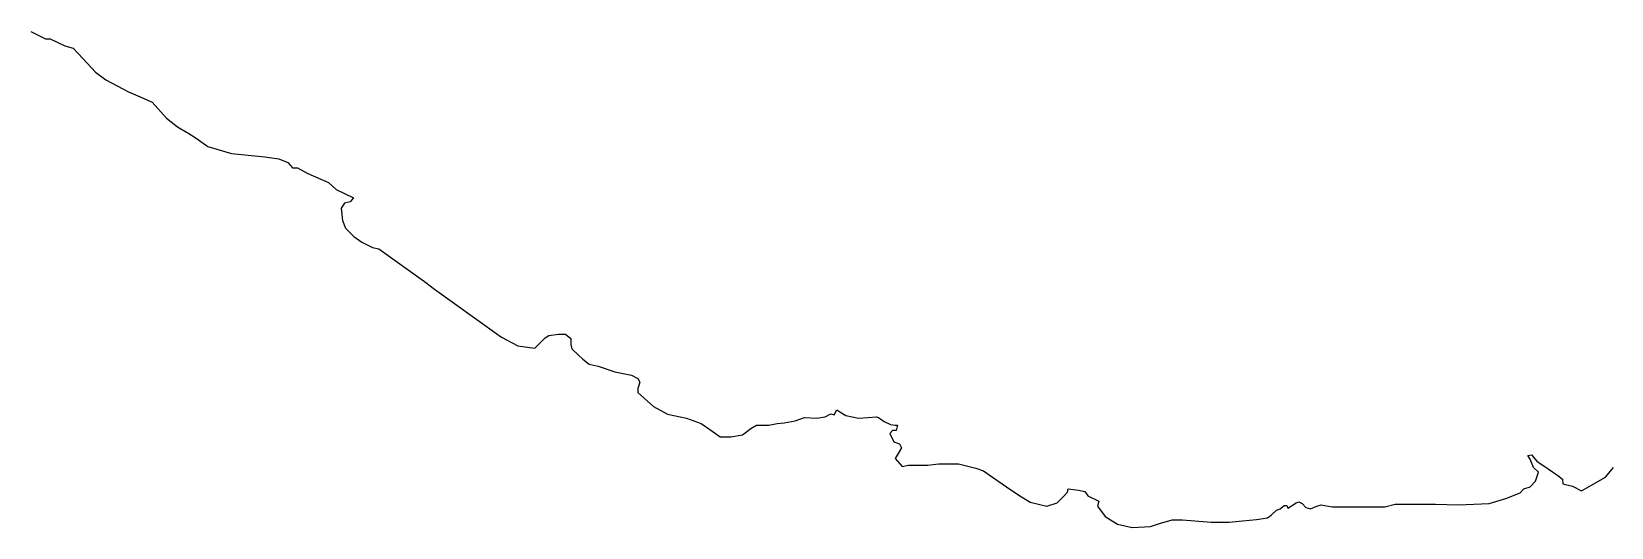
# Model space of a CAD drawing. Header units: inches. Extents: x 2525027 to 2750615, y 3895362 to 4165391.
# Drawn here: x 2694218 to 2722416, y 3937070 to 3945907 of the extents above; entities that cross this region are included whole.
import ezdxf

# ---------------------------------------------------------------- set-up
doc = ezdxf.new("R2010")
doc.units = ezdxf.units.IN
doc.header["$MEASUREMENT"] = 0
doc.layers.add('TDF.DBO', color=7, linetype='Continuous')

msp = doc.modelspace()

# ---------------------------------------------------------------- linework, layer by layer
at = {"layer": 'TDF.DBO'}
msp.add_lwpolyline([(2694205.592, 3945907.006), (2694468.761, 3945781.089), (2694548.855, 3945781.089), (2694812.024, 3945655.173), (2694960.771, 3945609.385), (2695132.403, 3945426.234), (2695361.245, 3945185.848), (2695544.319, 3945048.484), (2695944.792, 3944830.992), (2696116.424, 3944762.31), (2696368.15, 3944647.841), (2696623.152, 3944362.343), (2696819.351, 3944212.018), (2696980.204, 3944114.544), (2697008.43, 3944102.508), (2697157.655, 3944006.812), (2697363.613, 3943858.001), (2697786.971, 3943732.085), (2698381.96, 3943674.85), (2698633.687, 3943640.509), (2698793.876, 3943571.827), (2698873.971, 3943480.252), (2698965.508, 3943480.252), (2699148.581, 3943377.229), (2699514.729, 3943216.972), (2699652.034, 3943091.055), (2699960.971, 3942942.245), (2699903.76, 3942873.563), (2699800.781, 3942850.669), (2699743.571, 3942759.094), (2699766.455, 3942541.601), (2699823.665, 3942404.238), (2699972.413, 3942255.428), (2700109.718, 3942152.405), (2700304.234, 3942060.829), (2700416.908, 3942033.925), (2701227.94, 3941452.553), (2701410.193, 3941314.395), (2702122.08, 3940807.297), (2702606.556, 3940457.61), (2702899.232, 3940305.265), (2703199.086, 3940263.658), (2703290.623, 3940355.233), (2703382.16, 3940446.809), (2703450.812, 3940492.597), (2703622.444, 3940515.491), (2703748.307, 3940515.491), (2703839.844, 3940435.362), (2703839.844, 3940332.339), (2703862.728, 3940252.211), (2703977.149, 3940137.741), (2704057.244, 3940069.059), (2704171.665, 3939977.484), (2704331.854, 3939943.143), (2704629.349, 3939840.12), (2704926.844, 3939782.885), (2705041.265, 3939725.651), (2705075.591, 3939656.969), (2705041.265, 3939542.499), (2705041.265, 3939473.818), (2705319.303, 3939226.749), (2705568.986, 3939088.291), (2705908.409, 3939017.799), (2706167.236, 3938920.778), (2706340.13, 3938803.501), (2706505.855, 3938683.979), (2706700.37, 3938683.979), (2706906.328, 3938718.32), (2707055.076, 3938832.789), (2707158.054, 3938890.024), (2707375.454, 3938890.024), (2707524.202, 3938924.365), (2707650.065, 3938935.812), (2707844.581, 3938970.153), (2708016.212, 3939027.388), (2708233.612, 3939015.941), (2708382.36, 3939038.834), (2708485.338, 3939096.069), (2708542.549, 3939073.175), (2708588.317, 3939164.751), (2708645.528, 3939130.41), (2708748.507, 3939061.728), (2708977.349, 3939015.941), (2709148.981, 3939027.388), (2709297.728, 3939038.834), (2709332.054, 3939027.388), (2709435.033, 3938958.706), (2709549.454, 3938901.471), (2709629.549, 3938890.024), (2709675.317, 3938890.024), (2709652.433, 3938798.448), (2709583.78, 3938798.448), (2709538.012, 3938741.214), (2709606.665, 3938592.403), (2709709.644, 3938558.062), (2709743.97, 3938489.381), (2709686.759, 3938386.358), (2709629.549, 3938294.782), (2709755.412, 3938157.419), (2709869.833, 3938180.313), (2709961.37, 3938180.313), (2710087.233, 3938180.313), (2710213.096, 3938180.313), (2710407.612, 3938203.207), (2710590.686, 3938203.207), (2710762.317, 3938203.207), (2711071.254, 3938123.078), (2711208.559, 3938077.29), (2711368.749, 3937962.821), (2711620.475, 3937791.117), (2711837.875, 3937642.306), (2712043.833, 3937516.39), (2712341.327, 3937447.708), (2712524.401, 3937504.943), (2712627.38, 3937607.965), (2712707.475, 3937699.541), (2712718.917, 3937756.776), (2712901.991, 3937733.882), (2713016.412, 3937710.988), (2713073.622, 3937630.859), (2713268.138, 3937539.284), (2713245.254, 3937447.708), (2713382.559, 3937264.557), (2713599.959, 3937127.193), (2713863.127, 3937069.958), (2714191.546, 3937085.16), (2714349.299, 3937137.593), (2714578.606, 3937201.469), (2714758.658, 3937202.769), (2715270.506, 3937161.534), (2715590.885, 3937161.534), (2715831.169, 3937184.428), (2716082.896, 3937207.321), (2716277.411, 3937241.662), (2716346.064, 3937287.45), (2716437.601, 3937379.026), (2716506.253, 3937401.92), (2716574.906, 3937459.154), (2716620.674, 3937459.154), (2716643.559, 3937413.367), (2716792.306, 3937504.942), (2716838.074, 3937527.836), (2716895.285, 3937493.495), (2716963.938, 3937424.814), (2717044.032, 3937401.92), (2717158.453, 3937447.707), (2717238.548, 3937470.601), (2717433.064, 3937436.26), (2717661.906, 3937436.26), (2718371.316, 3937436.26), (2718554.39, 3937482.048), (2718863.327, 3937482.048), (2719275.242, 3937482.048), (2719687.158, 3937470.601), (2720236.379, 3937493.495), (2720533.874, 3937585.071), (2720785.6, 3937688.093), (2720854.253, 3937756.775), (2720968.674, 3937791.116), (2721060.211, 3937894.139), (2721117.421, 3938054.396), (2721025.884, 3938134.525), (2720968.674, 3938283.335), (2720922.905, 3938352.017), (2720991.558, 3938363.464), (2721083.095, 3938248.994), (2721289.053, 3938111.631), (2721460.684, 3937997.161), (2721540.779, 3937928.48), (2721552.221, 3937848.351), (2721723.853, 3937802.563), (2721884.042, 3937722.434), (2722313.265, 3937963.772), (2722456.147, 3938134.525)], dxfattribs=at)

doc.saveas('drawing.dxf')
